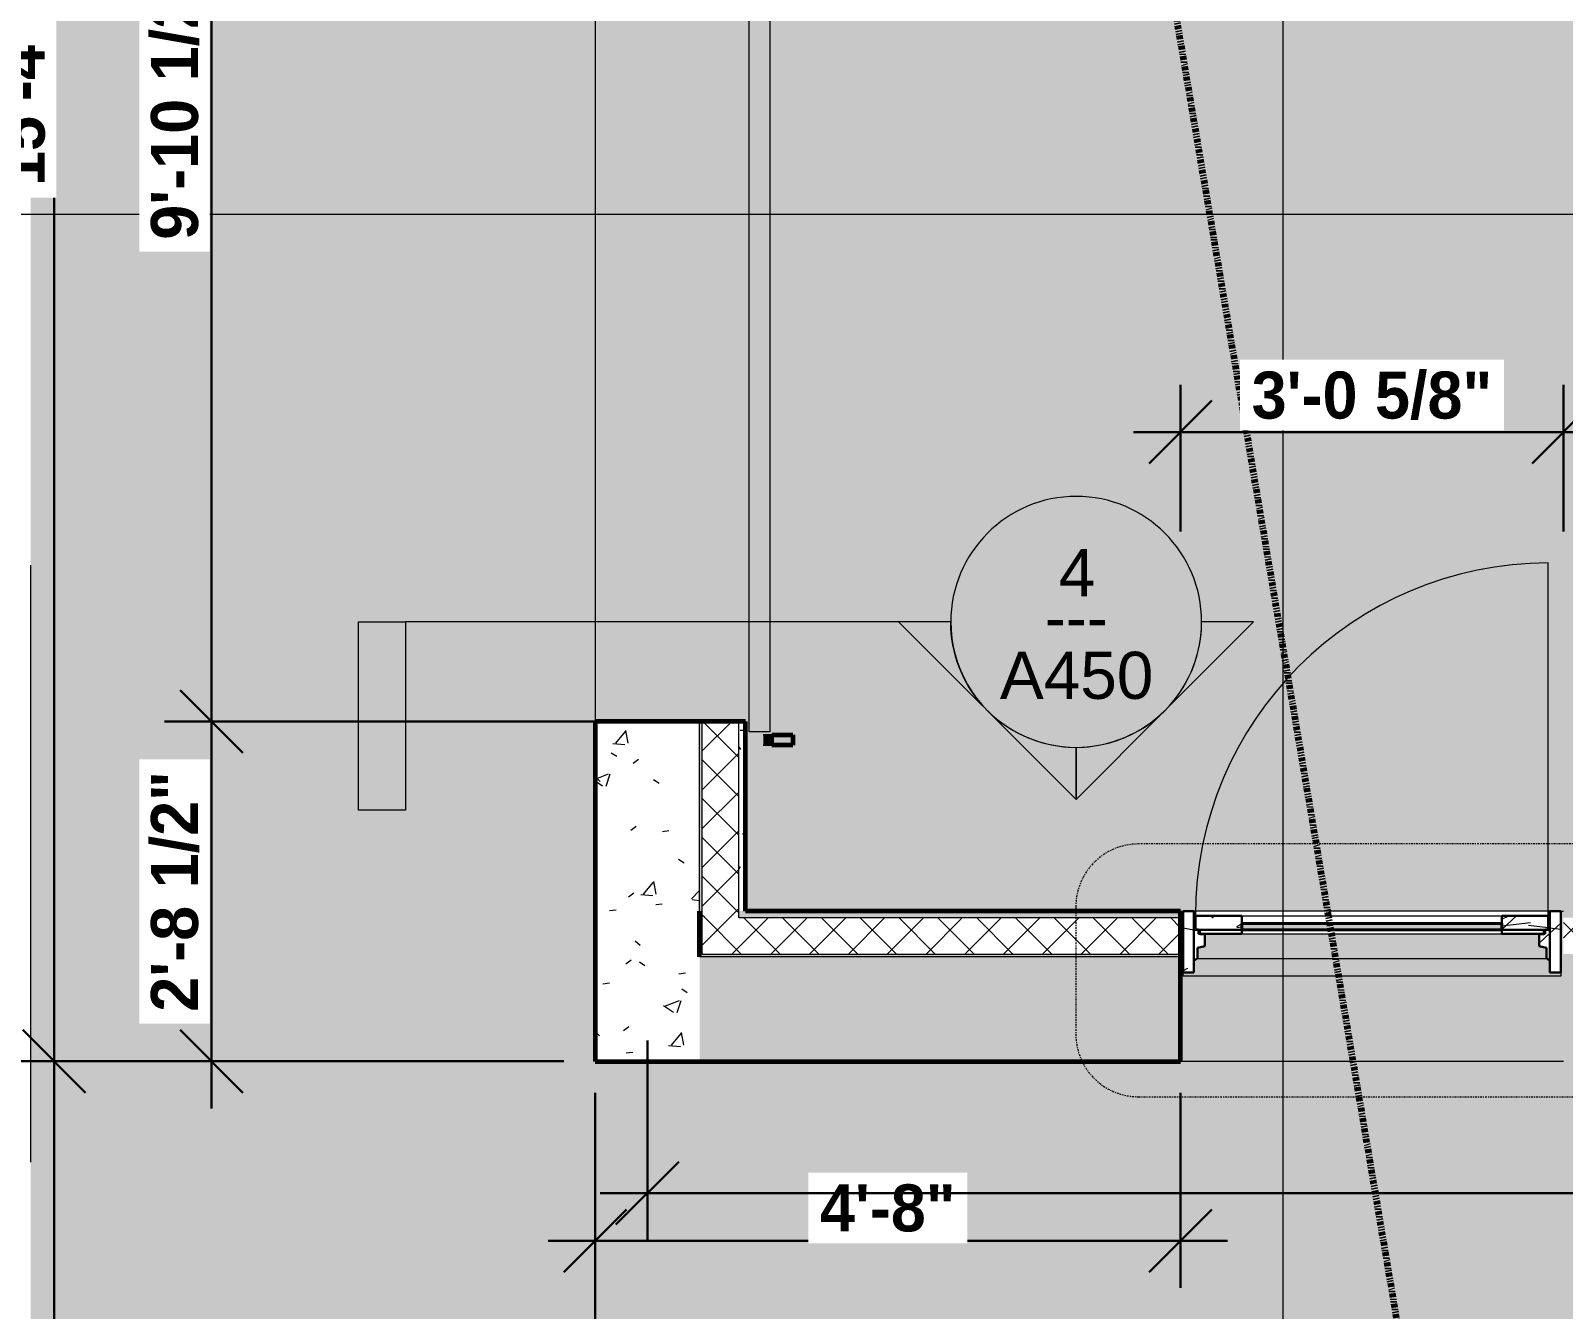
# Model space of a CAD drawing. Header units: inches. Extents: x -3304 to -1671, y 8184 to 9003.
# Drawn here: x -3128.3 to -2981.7, y 8669.1 to 8791.4 of the extents above; entities that cross this region are included whole.
import ezdxf

# ---------------------------------------------------------------- set-up
doc = ezdxf.new("R2010")
doc.units = ezdxf.units.IN
doc.header["$MEASUREMENT"] = 0
doc.linetypes.add('Dash Dot 3_16_', pattern=[0.3125, 0.1875, -0.0625, 0, -0.0625])
doc.linetypes.add('Double Dash 3_8_', pattern=[1, 0.375, -0.125, 0.125, -0.125, 0.125, -0.125])
for name, color, linetype, lineweight in [('A-ANNO-DIMS-1', 211, 'Continuous', 30), ('A-ANNO-SYMB-1', 150, 'Dash Dot 3_16_', 9), ('A-DOOR', 31, 'Continuous', 18), ('A-DOOR-1', 31, 'Continuous', 60), ('A-DOOR-2', 31, 'Continuous', 9), ('A-DOOR-FRAM', 31, 'Continuous', 9), ('A-DOOR-FRAM-1', 31, 'Continuous', 18), ('A-DOOR-FRAM-2', 31, 'Continuous', 30), ('A-DOOR-GLAZ', 31, 'Continuous', 9), ('A-DOOR-GLAZ-1', 31, 'Continuous', 18), ('A-DOOR-GLAZ-2', 31, 'Continuous', 40), ('A-WALL', 113, 'Continuous', 18), ('A-WALL-PATT-1', 111, 'Continuous', 9), ('C-PROP-LINE', 91, 'Double Dash 3_8_', 158), ('G-ANNO-SYMB-1', 111, 'Continuous', 9), ('I-WALL', 2, 'Continuous', 18), ('I-WALL-1', 2, 'Continuous', 60), ('S-FNDN', 32, 'Continuous', 18), ('S-FNDN-1', 32, 'Continuous', 60)]:
    doc.layers.add(name, color=color, linetype=linetype, lineweight=lineweight)
doc.styles.add('Arial_2', font='arial.ttf', dxfattribs={"height": 4.5})
doc.styles.add('Century Gothic_1', font='ufonts.com_century-gothic.ttf', dxfattribs={"height": 4.5})
doc.styles.add('Century Gothic_B', font='GOTHICB.TTF', dxfattribs={"height": 4.5})
doc.dimstyles.new('OD__1_16__Tol__', dxfattribs={"dimscale": 12, "dimtxt": 4.698757, "dimasz": 0.5, "dimexe": 0.375, "dimexo": 0.25, "dimgap": 0.0625, "dimtad": 1, "dimdec": 4, "dimrnd": 0.0625, "dimzin": 3, "dimdsep": 46, "dimlunit": 4, "dimtxsty": 'Century Gothic_B', "dimblk1": 'OBLIQUE', "dimblk2": 'OBLIQUE', "dimsah": 1, "dimcen": 0.09, "dimdle": 0.375, "dimazin": 0, "dimtfac": 1, "dimtdec": 4, "dimtix": 1, "dimtmove": 0, "dimatfit": 3, "dimfxl": 1, "dimtvp": 1, "dimtfill": 1, "dimfrac": 2, "dimtolj": 1, "dimtzin": 0, "dimlwd": 30, "dimlwe": 30, "dimarcsym": 2})
doc.dimstyles.new('OD__1_8__Tol__', dxfattribs={"dimscale": 12, "dimtxt": 4.698757, "dimasz": 0.5, "dimexe": 0.375, "dimexo": 0.25, "dimgap": 0.0625, "dimtad": 1, "dimdec": 3, "dimrnd": 0.125, "dimzin": 3, "dimdsep": 46, "dimlunit": 4, "dimtxsty": 'Century Gothic_B', "dimblk1": 'OBLIQUE', "dimblk2": 'OBLIQUE', "dimsah": 1, "dimcen": 0.09, "dimdle": 0.375, "dimazin": 0, "dimtfac": 1, "dimtdec": 4, "dimtix": 1, "dimtmove": 0, "dimatfit": 3, "dimfxl": 1, "dimtvp": 1, "dimtfill": 1, "dimfrac": 2, "dimtolj": 1, "dimtzin": 0, "dimlwd": 30, "dimlwe": 30, "dimarcsym": 2})
doc.dimstyles.new('OD__1__Tol__', dxfattribs={"dimscale": 12, "dimtxt": 4.698757, "dimasz": 0.5, "dimexe": 0.375, "dimexo": 0.25, "dimgap": 0.0625, "dimtad": 1, "dimdec": 0, "dimzin": 3, "dimdsep": 46, "dimlunit": 4, "dimtxsty": 'Century Gothic_B', "dimblk1": 'OBLIQUE', "dimblk2": 'OBLIQUE', "dimsah": 1, "dimcen": 0.09, "dimdle": 0.375, "dimazin": 0, "dimtfac": 1, "dimtdec": 4, "dimtix": 1, "dimtmove": 0, "dimatfit": 3, "dimfxl": 1, "dimtvp": 1, "dimtfill": 1, "dimfrac": 2, "dimtolj": 1, "dimtzin": 0, "dimlwd": 30, "dimlwe": 30, "dimarcsym": 2})
pattern_1 = [(50, (0, 0), (13.77135, -1.20496), [1.44, -15.84]), (355, (0, 0), (-2.66442, 14.442176), [1.152, -12.672]), (100.451, (1.148, -0.1), (11.107076, 13.237366), [1.224, -13.462]), (46.184, (0, 3.84), (20.491284, -3.17785), [2.16, -23.76]), (96.636, (1.708, 3.575), (17.94587, 18.703152), [1.836, -20.193]), (351.184, (0, 3.84), (17.94541, 18.702614), [1.728, -19.008]), (21, (1.92, 2.88), (11.460518, -7.730365), [1.44, -15.84]), (326, (1.92, 2.88), (4.671352, 13.923149), [1.152, -12.672]), (71.451, (2.875, 2.236), (16.13207, 6.192844), [1.224, -13.462]), (37.5, (0, 0), (0.2331231, 6.3917502), [0.634, -11.885, 0.634, -12.23, -12.72]), (37.5, (0, 0), (0.2331231, 6.3917502), [-25.382, 0.634, -12.086]), (7.5, (0, 0), (5.0507295, 7.573041), [0.634, -6.701, 0.634, -11.597, -4.848]), (7.5, (0, 0), (5.0507295, 7.573041), [-19.565, 0.634, -4.214]), (327.5, (-4.282, 0), (10.2495805, -0.4328898), [0.634, -4.166, 0.634, -14.342, -19.872]), (327.5, (-4.282, 0), (10.2495805, -0.4328898), [-19.776, 0.634, -19.238]), (317.5, (-6.202, 0), (11.19739, 1.922144), [0.634, -5.606, 0.634, -9.312, -14.112]), (317.5, (-6.202, 0), (11.19739, 1.922144), [-16.186, 0.634, -13.478])]
pattern_2 = [(355.236, (3000.024, -8693.739), (-263.9996864, 24.0015455), [2.89, -286.108]), (11.31, (3002.904, -8693.979), (96.0003888, 24.0004135), [3.671, -118.705]), (45, (3006.504, -8693.259), (0, 24.000618), [2.715, -31.226]), (46.848, (3008.424, -8691.339), (335.99803914, 360.00235884), [5.264, -521.098]), (12.995, (3012.024, -8687.499), (-215.99994595, -48.00137907), [3.202, -316.998]), (0, (3015.144, -8686.78), (24, 24), [6, -18]), (350.538, (3021.144, -8686.779), (-120.0002166, 23.999769), [2.92, -143.067]), (354.289, (3000.024, -8687.259), (-215.9997167, 24.00143285), [2.412, -238.785]), (0, (3002.424, -8687.5), (24, 24), [3.6, -20.4]), (28.301, (3006.024, -8687.499), (263.99984077, 144.00081917), [3.544, -350.812]), (52.125, (3009.144, -8685.819), (-96.00034927, -120.0002787), [5.473, -268.169]), (39.289, (3012.504, -8681.499), (144.00032175, 119.99901625), [3.411, -337.693]), (6.34, (3015.144, -8679.339), (192.0000862, 23.9989993), [4.347, -212.983]), (348.111, (3019.464, -8678.859), (-335.99911119, 72.00184444), [4.66, -461.336]), (353.29, (3000.024, -8679.819), (216.00019815, -24.0007422), [4.108, -406.706]), (3.366, (3004.104, -8680.299), (384.00052387, 23.99660297), [4.087, -404.618]), (33.69, (3008.184, -8680.059), (-47.999623, -24.000157), [4.327, -82.207]), (47.49, (3011.784, -8677.659), (239.99843494, 264.00195642), [3.907, -386.785]), (14.931, (3014.424, -8674.779), (264.00077418, 71.99816937), [3.726, -368.854]), (0, (3018.024, -8673.82), (24, 24), [2.88, -21.12]), (347.005, (3020.904, -8673.819), (215.99994595, -48.00137907), [3.202, -316.998]), (0, (3007.464, -8697.82), (24, 24), [0.063, -23.937]), (223.152, (3010.824, -8694.219), (360.00235884, 335.99803914), [5.264, -521.098]), (206.565, (3006.984, -8673.819), (-23.999739, -23.999696), [2.147, -51.519]), (188.13, (3005.064, -8674.779), (-144.0002175, -23.999654), [3.394, -166.312]), (156.801, (3001.704, -8675.259), (-119.9999494, 48.0013685), [1.828, -180.951]), (26.565, (3010.824, -8694.219), (23.999739, 23.999696), [2.683, -50.982]), (6.71, (3013.224, -8693.019), (-216.00019815, -24.0007422), [4.108, -406.706]), (349.875, (3017.304, -8692.539), (407.9992525, -72.00207014), [6.826, -675.804]), (349.695, (3000.024, -8696.379), (144.00047737, -24.00010347), [2.683, -265.645]), (15.524, (3002.664, -8696.859), (-264.00013912, -71.9991673), [4.484, -443.873]), (42.879, (3006.984, -8695.659), (-311.99901138, -288.00035354), [4.585, -453.934]), (34.695, (3010.344, -8692.539), (240.00005855, 167.99921557), [3.795, -375.679]), (9.462, (3013.464, -8690.379), (120.0002166, 23.999769), [4.38, -141.607]), (353.418, (3017.784, -8689.659), (-408.0001485, 48.000423775), [6.281, -621.859]), (351.87, (3000.024, -8690.379), (-144.0002175, 23.999654), [3.394, -166.312]), (11.31, (3003.384, -8690.859), (96.0003888, 24.0004135), [3.671, -118.705]), (42.51, (3006.984, -8690.139), (-264.00195642, -239.99843494), [3.907, -386.785]), (45, (3009.864, -8687.499), (0, 24.000618), [4.412, -29.529]), (17.354, (3012.984, -8684.379), (-311.99997926, -95.99955308), [4.023, -398.29]), (356.634, (3016.824, -8683.179), (-384.00052387, 23.99660297), [4.087, -404.618]), (342.897, (3020.904, -8683.419), (239.99966514, -72.0006297), [3.264, -323.171]), (351.254, (3000.024, -8684.379), (168.00029593, -23.9992418), [3.157, -312.514]), (14.931, (3003.144, -8684.859), (264.00077418, 71.99816937), [3.726, -368.854]), (32.005, (3006.744, -8683.899), (-120.00072155, -71.9993414), [4.528, -221.887]), (49.899, (3010.584, -8681.499), (-264.00026351, -311.99960519), [5.961, -590.186]), (15.945, (3014.424, -8676.939), (-96.0006398, -23.9991118), [3.494, -171.228]), (353.991, (3017.784, -8675.979), (240.0002348, -24.00021811), [4.585, -453.934]), (336.801, (3022.344, -8676.459), (119.9999494, -48.0013685), [1.828, -180.951]), (350.538, (3000.024, -8677.179), (-120.0002166, 23.999769), [2.92, -143.067]), (10.008, (3002.904, -8677.659), (264.00046988, 47.99989194), [4.143, -410.161]), (37.405, (3006.984, -8676.939), (312.00202736, 239.99790406), [5.136, -508.486]), (29.055, (3011.064, -8697.819), (167.99925277, 96.0010158), [2.471, -244.624]), (10.784, (3013.224, -8696.619), (-384.00035572, -71.99766689), [5.131, -507.931]), (352.875, (3018.264, -8695.659), (-168.0004656, 24.0001771), [5.805, -187.689])]
pattern_3 = [(0, (0, 0), (15.36, 3.84), [0.634, -10.886, 0.634, -10.886, -61.44]), (0, (0, 0), (15.36, 3.84), [-23.04, 0.634, -22.406, 0.634, -10.886, -26.88]), (0, (0, 0), (15.36, 3.84), [-57.6, 0.634, -7.046, 0.634, -18.566]), (120, (5.76, 1.92), (-11.0055376, 11.3821502), [0.634, -10.886, 0.634, -10.886, -61.44]), (120, (5.76, 1.92), (-11.0055376, 11.3821502), [-23.04, 0.634, -22.406, 0.634, -10.886, -26.88]), (120, (5.76, 1.92), (-11.0055376, 11.3821502), [-57.6, 0.634, -7.046, 0.634, -18.566]), (240, (7.68, 9.6), (-4.3544624, -15.2221502), [0.634, -10.886, 0.634, -10.886, -61.44]), (240, (7.68, 9.6), (-4.3544624, -15.2221502), [-23.04, 0.634, -22.406, 0.634, -10.886, -26.88]), (240, (7.68, 9.6), (-4.3544624, -15.2221502), [-57.6, 0.634, -7.046, 0.634, -18.566])]
pattern_4 = [(45, (0, 0), (-1.8561553, 1.8561553), []), (135, (0, 0), (-1.8561553, -1.8561553), [])]

# ---------------------------------------------------------------- blocks, each defined once
blk = doc.blocks.new('Door-Sectional_Model3552_Comcl_Amarr - BOAT HOUSE-1877175-FLOOR PLAN - BASEMENT')
at = {"layer": 'A-DOOR'}
for points in [[(5.47, 8.81), (4.47, 8.81), (4.47, 6.81), (5.47, 6.81)], [(127.53, 8.81), (126.53, 8.81), (126.53, 6.81), (127.53, 6.81)], [(5.47, 6.62), (5.47, 6.81), (4.47, 6.81), (4.47, 5.98), (5.47, 5.98)], [(126.25, 6.62), (5.75, 6.62), (5.75, 4.62), (126.25, 4.62)], [(127.53, 6.62), (127.53, 6.81), (126.53, 6.81), (126.53, 5.98), (127.53, 5.98)]]:
    blk.add_hatch(color=256, dxfattribs=at).paths.add_polyline_path(points, flags=0)
for p, q in [((4.47, 6.81), (4.47, 5.97)), ((5.47, 5.97), (5.47, 6.81)), ((5.75, 6.62), (126.25, 6.62)), ((5.75, 6.62), (5.75, 4.62)), ((126.25, 6.62), (126.25, 4.62)), ((126.53, 6.81), (126.53, 5.97)), ((127.53, 5.97), (127.53, 6.81)), ((126.25, 4.62), (5.75, 4.62))]:
    blk.add_line(p, q, dxfattribs=at)
at = {"layer": 'A-DOOR-1'}
for p, q in [((4.47, 8.81), (5.47, 8.81)), ((4.47, 6.81), (4.47, 8.81)), ((5.47, 8.81), (5.47, 6.81)), ((126.53, 8.81), (127.53, 8.81)), ((126.53, 6.81), (126.53, 8.81)), ((127.53, 8.81), (127.53, 6.81)), ((5.47, 6.81), (4.47, 6.81)), ((127.53, 6.81), (126.53, 6.81))]:
    blk.add_line(p, q, dxfattribs=at)
blk = doc.blocks.new('Door-Inswing-Andersen-400_Series-Single - 3_ 0-1_8_ x 6_ 10-3_8_-1874265-FLOOR PLAN - BASEMENT')
at = {"layer": 'A-DOOR-FRAM'}
h = blk.add_hatch(dxfattribs=at)
h.set_pattern_fill('FP_8', color=256, style=0, pattern_type=2)
h.set_pattern_definition(pattern_2)
h.paths.add_polyline_path([(-17.03, 3.5), (-17.03, 9.37), (-18.06, 9.37), (-18.06, 3.5)], flags=0)
h.paths.add_polyline_path([(17.27, 3.5), (18.06, 3.5), (18.06, 9.37), (17.03, 9.37), (17.03, 3.5)], flags=0)
h = blk.add_hatch(dxfattribs=at)
h.set_pattern_fill('FP_8', color=256, style=0, pattern_type=2)
h.set_pattern_definition(pattern_2)
h.paths.add_polyline_path([(-16.44, 7.59), (-12.44, 7.59), (-12.44, 8.91), (-16.88, 8.89), (-16.88, 7.62), (-16.58, 7.62), (-16.58, 7.59), (-16.45, 7.59)], flags=0)
h.paths.add_polyline_path([(12.44, 7.59), (16.58, 7.59), (16.58, 7.62), (16.87, 7.63), (16.87, 8.91), (12.44, 8.91), (12.44, 7.62)], flags=0)
h = blk.add_hatch(dxfattribs=at)
h.set_pattern_fill('FP_8', color=256, style=0, pattern_type=2)
h.set_pattern_definition(pattern_2)
h.paths.add_polyline_path([(-17.03, 4.62), (-16.69, 4.86), (-16.69, 5.86), (-16, 6.02), (-16, 7.16), (-16.45, 7.16), (-16.45, 7.19), (-16.58, 7.19), (-16.58, 7.59), (-17.03, 7.59), (-17.03, 4.81)], flags=0)
h.paths.add_polyline_path([(17.03, 4.62), (17.03, 7.59), (16.58, 7.59), (16.58, 7.19), (16.45, 7.19), (16.45, 7.16), (16, 7.16), (16, 6.02), (16.69, 5.86), (16.69, 4.86), (16.76, 4.81)], flags=0)
at = {"layer": 'A-DOOR-FRAM-1'}
for points in [[(-16.76, 4.81), (16.76, 4.81), (16.69, 4.86), (16.69, 5.86), (16, 6.02), (16, 7.16), (16.45, 7.16), (16.45, 7.19), (-16.45, 7.19), (-16.45, 7.16), (-16, 7.16), (-16, 6.02), (-16.69, 5.86), (-16.69, 4.86)], [(18.06, 3.16), (18.06, 3.5), (17.03, 3.5), (17.03, 4.62), (16.76, 4.81), (-16.76, 4.81), (-17.03, 4.62), (-17.03, 3.5), (-18.06, 3.5), (-18.06, 3.16), (17.27, 3.16)]]:
    blk.add_hatch(color=256, dxfattribs=at).paths.add_polyline_path(points, flags=0)
at = {"layer": 'A-DOOR-GLAZ'}
h = blk.add_hatch(dxfattribs=at)
h.set_pattern_fill('FP_8', color=256, style=0, pattern_type=2)
h.set_pattern_definition(pattern_2)
h.paths.add_polyline_path([(-16.58, 7.19), (-12.44, 7.19), (-12.44, 7.59), (-16.58, 7.59)], flags=0)
h.paths.add_polyline_path([(16.58, 7.19), (16.58, 7.59), (12.44, 7.59), (12.44, 7.19), (16.45, 7.19)], flags=0)
at = {"layer": 'A-DOOR-GLAZ-1'}
blk.add_hatch(color=256, dxfattribs=at).paths.add_polyline_path([(12.44, 7.59), (12.44, 8.19), (-12.44, 8.19), (-12.44, 7.59), (-0.89, 7.59)], flags=0)
at = {"layer": 'A-DOOR-2'}
blk.add_line((16.87, 8.91), (16.87, 42.66), dxfattribs=at)
blk.add_arc((16.87, 8.91), 33.75, 90, 180, dxfattribs=at)
at = {"layer": 'A-DOOR-FRAM'}
for p, q in [((17.03, 9.37), (-17.03, 9.37)), ((-12.44, 8.91), (12.44, 8.91)), ((-12.44, 7.19), (12.44, 7.19)), ((16.76, 4.81), (-16.76, 4.81)), ((-18.06, 3.16), (-18.06, 3.5)), ((18.06, 3.16), (-18.06, 3.16)), ((18.06, 3.5), (18.06, 3.16))]:
    blk.add_line(p, q, dxfattribs=at)
at = {"layer": 'A-DOOR-FRAM-2'}
for p, q in [((-18.06, 9.37), (-17.03, 9.37)), ((-18.06, 3.5), (-18.06, 9.37)), ((-18.06, 9.37), (-17.03, 9.37)), ((-18.06, 3.5), (-18.06, 9.37)), ((-17.03, 9.37), (-17.03, 3.5)), ((-17.03, 9.37), (-17.03, 7.59)), ((-16.88, 8.91), (-12.44, 8.91)), ((-16.88, 7.62), (-16.88, 8.91)), ((-12.44, 8.91), (-12.44, 7.59)), ((12.44, 8.91), (16.87, 8.91)), ((12.44, 7.59), (12.44, 8.91)), ((16.87, 8.91), (16.87, 7.62)), ((17.03, 9.37), (18.06, 9.37)), ((17.03, 3.5), (17.03, 9.37)), ((17.03, 9.37), (18.06, 9.37)), ((17.03, 7.59), (17.03, 9.37)), ((18.06, 9.37), (18.06, 3.5)), ((18.06, 9.37), (18.06, 3.5)), ((-17.03, 7.59), (-16.45, 7.59)), ((-16.58, 7.62), (-16.88, 7.62)), ((-16.58, 7.59), (-16.58, 7.62)), ((-16.58, 7.59), (-12.44, 7.59)), ((-16.58, 7.19), (-16.58, 7.59)), ((-12.44, 7.59), (-16.58, 7.59)), ((-16.45, 7.59), (-16.45, 7.16)), ((-12.44, 7.59), (-12.44, 7.19)), ((12.44, 7.59), (16.58, 7.59)), ((12.44, 7.19), (12.44, 7.59)), ((16.58, 7.59), (12.44, 7.59)), ((16.45, 7.59), (17.03, 7.59)), ((16.45, 7.16), (16.45, 7.59)), ((16.58, 7.62), (16.58, 7.59)), ((16.87, 7.62), (16.58, 7.62)), ((16.58, 7.59), (16.58, 7.19)), ((-16, 6.02), (-16.69, 5.86)), ((-12.44, 7.19), (-16.58, 7.19)), ((-16.45, 7.16), (-16, 7.16)), ((-16, 7.16), (-16, 6.02)), ((16.58, 7.19), (12.44, 7.19)), ((16, 7.16), (16.45, 7.16)), ((16, 6.02), (16, 7.16)), ((16.69, 5.86), (16, 6.02)), ((-16.69, 4.86), (-17.03, 4.62)), ((-17.03, 4.62), (-17.03, 3.5)), ((-16.69, 5.86), (-16.69, 4.86)), ((16.69, 4.86), (16.69, 5.86)), ((17.03, 4.62), (16.69, 4.86)), ((17.03, 3.5), (17.03, 4.62)), ((-17.03, 3.5), (-18.06, 3.5)), ((-17.03, 3.5), (-18.06, 3.5)), ((18.06, 3.5), (17.03, 3.5)), ((18.06, 3.5), (17.03, 3.5))]:
    blk.add_line(p, q, dxfattribs=at)
at = {"layer": 'A-DOOR-GLAZ-2'}
for p, q in [((-12.44, 8.19), (12.44, 8.19)), ((-12.44, 7.59), (-12.44, 8.19)), ((12.44, 7.59), (-12.44, 7.59)), ((12.44, 8.19), (12.44, 7.59))]:
    blk.add_line(p, q, dxfattribs=at)
blk = doc.blocks.new('Family - ___-1426622-FLOOR PLAN - BASEMENT')
at = {"layer": 'C-PROP-LINE'}
blk.add_line((8337.97, 2941.76), (8930.36, 3042.02), dxfattribs=at)
blk = doc.blocks.new('_Oblique')
at = {"color": 0, "linetype": 'ByBlock', "lineweight": -2}
blk.add_line((-0.5, -0.5), (0.5, 0.5), dxfattribs=at)
blk = doc.blocks.new('DIMBLOCK6-FLOOR PLAN - BASEMENT')
at = {"layer": 'A-ANNO-DIMS-1', "color": 0, "lineweight": 30, "transparency": 16777216}
for p, q in [((-3126.1, 8881.07), (-3126.1, 8688.32)), ((-3077.34, 8876.57), (-3130.6, 8876.57)), ((-3077.34, 8692.82), (-3130.6, 8692.82))]:
    blk.add_line(p, q, dxfattribs=at)
at = {"layer": 'Defpoints', "color": 0, "transparency": 16777216}
for p in [(-3074.34, 8876.57), (-3126.1, 8692.82), (-3074.34, 8692.82)]:
    blk.add_point(p, dxfattribs=at)
at = {"layer": 'A-ANNO-DIMS-1', "color": 0, "lineweight": 30, "transparency": 16777216, "xscale": 5.999999999999999, "yscale": 5.999999999999999, "zscale": 5.999999999999999}
for p, rotation in [((-3126.1, 8876.57), 90), ((-3126.1, 8692.82), 270)]:
    blk.add_blockref('_Oblique', p, dxfattribs=dict(at, rotation=rotation))
at = {"layer": 'A-ANNO-DIMS-1', "color": 0, "transparency": 16777216, "insert": (-3129.21, 8784.69), "char_height": 4.5, "attachment_point": 5, "rotation": 90, "style": 'Century Gothic_B', "bg_fill": 3, "box_fill_scale": 1.25, "bg_fill_color": 256, "bg_fill_true_color": 13158600, "bg_fill_transparency": 0}
blk.add_mtext('\\A1;15\'-4"', dxfattribs=at)
blk = doc.blocks.new('DIMBLOCK7-FLOOR PLAN - BASEMENT')
at = {"layer": 'A-ANNO-DIMS-1', "color": 0, "lineweight": 30, "transparency": 16777216}
for p, q in [((-3126.1, 8697.32), (-3126.1, 8394.07)), ((-3077.34, 8692.82), (-3130.6, 8692.82)), ((-2633.34, 8398.57), (-3130.6, 8398.57))]:
    blk.add_line(p, q, dxfattribs=at)
at = {"layer": 'Defpoints', "color": 0, "transparency": 16777216}
for p in [(-3074.34, 8692.82), (-3126.1, 8398.57), (-2630.34, 8398.57)]:
    blk.add_point(p, dxfattribs=at)
at = {"layer": 'A-ANNO-DIMS-1', "color": 0, "lineweight": 30, "transparency": 16777216, "xscale": 5.999999999999999, "yscale": 5.999999999999999, "zscale": 5.999999999999999}
for p, rotation in [((-3126.1, 8692.82), 90), ((-3126.1, 8398.57), 270)]:
    blk.add_blockref('_Oblique', p, dxfattribs=dict(at, rotation=rotation))
at = {"layer": 'A-ANNO-DIMS-1', "color": 0, "transparency": 16777216, "insert": (-3129.21, 8545.69), "char_height": 4.5, "attachment_point": 5, "rotation": 90, "style": 'Century Gothic_B', "bg_fill": 3, "box_fill_scale": 1.25, "bg_fill_color": 256, "bg_fill_true_color": 13158600, "bg_fill_transparency": 0}
blk.add_mtext('\\A1;24\'-6"', dxfattribs=at)
blk = doc.blocks.new('DIMBLOCK9-FLOOR PLAN - BASEMENT')
at = {"layer": 'A-ANNO-DIMS-1', "color": 0, "lineweight": 30, "transparency": 16777216}
for p, q in [((-3074.34, 8689.82), (-3074.34, 8671.16)), ((-3018.34, 8689.82), (-3018.34, 8671.16)), ((-3013.84, 8675.66), (-3078.84, 8675.66))]:
    blk.add_line(p, q, dxfattribs=at)
at = {"layer": 'Defpoints', "color": 0, "transparency": 16777216}
for p in [(-3074.34, 8692.82), (-3018.34, 8692.82), (-3074.34, 8675.66)]:
    blk.add_point(p, dxfattribs=at)
at = {"layer": 'A-ANNO-DIMS-1', "color": 0, "lineweight": 30, "transparency": 16777216, "xscale": 5.999999999999999, "yscale": 5.999999999999999, "zscale": 5.999999999999999, "rotation": 180}
blk.add_blockref('_Oblique', (-3074.34, 8675.66), dxfattribs=at)
at = {"layer": 'A-ANNO-DIMS-1', "color": 0, "lineweight": 30, "transparency": 16777216, "xscale": 5.999999999999999, "yscale": 5.999999999999999, "zscale": 5.999999999999999}
blk.add_blockref('_Oblique', (-3018.34, 8675.66), dxfattribs=at)
at = {"layer": 'A-ANNO-DIMS-1', "color": 0, "transparency": 16777216, "insert": (-3046.34, 8678.77), "char_height": 4.5, "attachment_point": 5, "style": 'Century Gothic_B', "bg_fill": 3, "box_fill_scale": 1.25, "bg_fill_color": 256, "bg_fill_true_color": 13158600, "bg_fill_transparency": 0}
blk.add_mtext('\\A1;4\'-8"', dxfattribs=at)
blk = doc.blocks.new('DIMBLOCK10-FLOOR PLAN - BASEMENT')
at = {"layer": 'A-ANNO-DIMS-1', "color": 0, "lineweight": 30, "transparency": 16777216}
for p, q in [((-3074.34, 8689.82), (-3074.34, 8376.04)), ((-2630.34, 8405.57), (-2630.34, 8376.04)), ((-3078.84, 8380.54), (-2625.84, 8380.54))]:
    blk.add_line(p, q, dxfattribs=at)
at = {"layer": 'Defpoints', "color": 0, "transparency": 16777216}
for p in [(-3074.34, 8692.82), (-2630.34, 8408.57), (-2630.34, 8380.54)]:
    blk.add_point(p, dxfattribs=at)
at = {"layer": 'A-ANNO-DIMS-1', "color": 0, "lineweight": 30, "transparency": 16777216, "xscale": 5.999999999999999, "yscale": 5.999999999999999, "zscale": 5.999999999999999, "rotation": 180}
blk.add_blockref('_Oblique', (-3074.34, 8380.54), dxfattribs=at)
at = {"layer": 'A-ANNO-DIMS-1', "color": 0, "lineweight": 30, "transparency": 16777216, "xscale": 5.999999999999999, "yscale": 5.999999999999999, "zscale": 5.999999999999999}
blk.add_blockref('_Oblique', (-2630.34, 8380.54), dxfattribs=at)
at = {"layer": 'A-ANNO-DIMS-1', "color": 0, "transparency": 16777216, "insert": (-2852.34, 8383.65), "char_height": 4.5, "attachment_point": 5, "style": 'Century Gothic_B', "bg_fill": 3, "box_fill_scale": 1.25, "bg_fill_color": 256, "bg_fill_true_color": 13158600, "bg_fill_transparency": 0}
blk.add_mtext('\\A1;37\'-0"', dxfattribs=at)
blk = doc.blocks.new('DIMBLOCK14-FLOOR PLAN - BASEMENT')
at = {"layer": 'A-ANNO-DIMS-1', "color": 0, "lineweight": 30, "transparency": 16777216}
for p, q in [((-3111.04, 8688.32), (-3111.04, 8729.82)), ((-3067.34, 8725.32), (-3115.54, 8725.32)), ((-3077.34, 8692.82), (-3115.54, 8692.82))]:
    blk.add_line(p, q, dxfattribs=at)
at = {"layer": 'Defpoints', "color": 0, "transparency": 16777216}
for p in [(-3111.04, 8725.32), (-3064.34, 8725.32), (-3074.34, 8692.82)]:
    blk.add_point(p, dxfattribs=at)
at = {"layer": 'A-ANNO-DIMS-1', "color": 0, "lineweight": 30, "transparency": 16777216, "xscale": 5.999999999999999, "yscale": 5.999999999999999, "zscale": 5.999999999999999}
for p, rotation in [((-3111.04, 8725.32), 90), ((-3111.04, 8692.82), 270)]:
    blk.add_blockref('_Oblique', p, dxfattribs=dict(at, rotation=rotation))
at = {"layer": 'A-ANNO-DIMS-1', "color": 0, "transparency": 16777216, "insert": (-3114.51, 8709.07), "char_height": 4.5, "attachment_point": 5, "rotation": 90, "style": 'Century Gothic_B', "bg_fill": 3, "box_fill_scale": 1.25, "bg_fill_color": 256, "bg_fill_true_color": 13158600, "bg_fill_transparency": 0}
blk.add_mtext('\\A1;2\'-8 1/2"', dxfattribs=at)
blk = doc.blocks.new('DIMBLOCK15-FLOOR PLAN - BASEMENT')
at = {"layer": 'A-ANNO-DIMS-1', "color": 0, "lineweight": 30, "transparency": 16777216}
for p, q in [((-3111.04, 8720.82), (-3111.04, 8848.32)), ((-3067.34, 8843.82), (-3115.54, 8843.82)), ((-3067.34, 8725.32), (-3115.54, 8725.32))]:
    blk.add_line(p, q, dxfattribs=at)
at = {"layer": 'Defpoints', "color": 0, "transparency": 16777216}
for p in [(-3111.04, 8843.82), (-3064.34, 8843.82), (-3064.34, 8725.32)]:
    blk.add_point(p, dxfattribs=at)
at = {"layer": 'A-ANNO-DIMS-1', "color": 0, "lineweight": 30, "transparency": 16777216, "xscale": 5.999999999999999, "yscale": 5.999999999999999, "zscale": 5.999999999999999}
for p, rotation in [((-3111.04, 8843.82), 90), ((-3111.04, 8725.32), 270)]:
    blk.add_blockref('_Oblique', p, dxfattribs=dict(at, rotation=rotation))
at = {"layer": 'A-ANNO-DIMS-1', "color": 0, "transparency": 16777216, "insert": (-3114.51, 8784.57), "char_height": 4.5, "attachment_point": 5, "rotation": 90, "style": 'Century Gothic_B', "bg_fill": 3, "box_fill_scale": 1.25, "bg_fill_color": 256, "bg_fill_true_color": 13158600, "bg_fill_transparency": 0}
blk.add_mtext('\\A1;9\'-10 1/2"', dxfattribs=at)
blk = doc.blocks.new('Section - 3_32_ x 3_8_-54337-FLOOR PLAN - BASEMENT')
at = {"layer": 'G-ANNO-SYMB-1'}
blk.add_hatch(color=256, dxfattribs=at).paths.add_polyline_path([(0, 0.375), (0, 0), (-0.09375, 0), (-0.09375, 0.375)], flags=0)
for p, q in [((0, 0.375), (-0.09375, 0.375)), ((-0.09375, 0.375), (-0.09375, 0)), ((0, 0), (0, 0.375)), ((-0.09375, 0), (0, 0))]:
    blk.add_line(p, q, dxfattribs=at)
blk = doc.blocks.new('Section - Section Head - Filled-22785-FLOOR PLAN - BASEMENT')
at = {"layer": 'G-ANNO-SYMB-1'}
h = blk.add_hatch(color=256, dxfattribs=at)
edge = h.paths.add_edge_path(flags=0)
edge.add_line((-0.4268, 0.1768), (-0.25, 0.3536))
edge.add_line((-0.25, 0.3536), (-0.25, 0.25))
edge.add_arc((-0.25, 0), 0.25, 90, 135)
h = blk.add_hatch(color=256, dxfattribs=at)
edge = h.paths.add_edge_path(flags=0)
edge.add_arc((-0.25, 0), 0.25, 45, 90)
edge.add_line((-0.25, 0.25), (-0.25, 0.3536))
edge.add_line((-0.25, 0.3536), (-0.0732, 0.1768))
h = blk.add_hatch(color=256, dxfattribs=at)
edge = h.paths.add_edge_path(flags=0)
edge.add_arc((-0.25, 0), 0.2503, 137.9216, 180)
edge.add_line((-0.5003, 0), (-0.6036, 0))
edge.add_line((-0.6036, 0), (-0.4358, 0.1678))
h = blk.add_hatch(color=256, dxfattribs=at)
edge = h.paths.add_edge_path(flags=0)
edge.add_line((-0.0642, 0.1678), (0.1036, 0))
edge.add_line((0.1036, 0), (0.0003, 0))
edge.add_arc((-0.25, 0), 0.2503, 0, 42.0784)
for p, q in [((-0.25, 0.3536), (-0.4268, 0.1768)), ((-0.25, 0.25), (-0.25, 0.3536)), ((-0.0732, 0.1768), (-0.25, 0.3536)), ((-0.25, 0.3536), (-0.25, 0.25)), ((-0.4358, 0.1678), (-0.6036, 0)), ((0.1036, 0), (-0.0642, 0.1678)), ((-0.6036, 0), (-0.5003, 0)), ((0.0003, 0), (0.1036, 0))]:
    blk.add_line(p, q, dxfattribs=at)
for centre, radius, start, end in [((-0.2503, 0), 0.25, 360, 180), ((-0.25, 0), 0.25, 90, 135), ((-0.25, 0), 0.25, 45, 90), ((-0.25, 0), 0.2503, 137.9216, 180), ((-0.25, 0), 0.2503, 0, 42.0784), ((-0.2503, 0), 0.25, 180, 360)]:
    blk.add_arc(centre, radius, start, end, dxfattribs=at)
blk = doc.blocks.new('DIMBLOCK22-FLOOR PLAN - BASEMENT')
at = {"layer": 'A-ANNO-DIMS-1', "color": 0, "lineweight": 30, "transparency": 16777216}
for p, q in [((-2712.59, 8702.01), (-2712.59, 8675.7)), ((-3069.34, 8694.82), (-3069.34, 8675.7)), ((-2708.09, 8680.2), (-3073.84, 8680.2))]:
    blk.add_line(p, q, dxfattribs=at)
at = {"layer": 'Defpoints', "color": 0, "transparency": 16777216}
for p in [(-2712.59, 8705.01), (-3069.34, 8697.82), (-3069.34, 8680.2)]:
    blk.add_point(p, dxfattribs=at)
at = {"layer": 'A-ANNO-DIMS-1', "color": 0, "lineweight": 30, "transparency": 16777216, "xscale": 5.999999999999999, "yscale": 5.999999999999999, "zscale": 5.999999999999999, "rotation": 180}
blk.add_blockref('_Oblique', (-3069.34, 8680.2), dxfattribs=at)
at = {"layer": 'A-ANNO-DIMS-1', "color": 0, "lineweight": 30, "transparency": 16777216, "xscale": 5.999999999999999, "yscale": 5.999999999999999, "zscale": 5.999999999999999}
blk.add_blockref('_Oblique', (-2712.59, 8680.2), dxfattribs=at)
at = {"layer": 'A-ANNO-DIMS-1', "color": 0, "transparency": 16777216, "insert": (-2890.96, 8683.67), "char_height": 4.5, "attachment_point": 5, "style": 'Century Gothic_B', "bg_fill": 3, "box_fill_scale": 1.25, "bg_fill_color": 256, "bg_fill_true_color": 13158600, "bg_fill_transparency": 0}
blk.add_mtext('\\A1;29\'-8 3/4"', dxfattribs=at)
blk = doc.blocks.new('DIMBLOCK27-FLOOR PLAN - BASEMENT')
at = {"layer": 'A-ANNO-DIMS-1', "color": 0, "lineweight": 30, "transparency": 16777216}
for p, q in [((-3018.34, 8743.48), (-3018.34, 8757.5)), ((-2981.71, 8743.48), (-2981.71, 8757.5)), ((-2977.21, 8753), (-3022.84, 8753))]:
    blk.add_line(p, q, dxfattribs=at)
at = {"layer": 'Defpoints', "color": 0, "transparency": 16777216}
for p in [(-3018.34, 8753), (-3018.34, 8740.48), (-2981.71, 8740.48)]:
    blk.add_point(p, dxfattribs=at)
at = {"layer": 'A-ANNO-DIMS-1', "color": 0, "lineweight": 30, "transparency": 16777216, "xscale": 5.999999999999999, "yscale": 5.999999999999999, "zscale": 5.999999999999999, "rotation": 180}
blk.add_blockref('_Oblique', (-3018.34, 8753), dxfattribs=at)
at = {"layer": 'A-ANNO-DIMS-1', "color": 0, "lineweight": 30, "transparency": 16777216, "xscale": 5.999999999999999, "yscale": 5.999999999999999, "zscale": 5.999999999999999}
blk.add_blockref('_Oblique', (-2981.71, 8753), dxfattribs=at)
at = {"layer": 'A-ANNO-DIMS-1', "color": 0, "transparency": 16777216, "insert": (-3000.02, 8756.47), "char_height": 4.5, "attachment_point": 5, "style": 'Century Gothic_B', "bg_fill": 3, "box_fill_scale": 1.25, "bg_fill_color": 256, "bg_fill_true_color": 13158600, "bg_fill_transparency": 0}
blk.add_mtext('\\A1;3\'-0 5/8"', dxfattribs=at)

msp = doc.modelspace()

# ---------------------------------------------------------------- hatches: boundary and pattern name
at = {"layer": 'A-WALL-PATT-1'}
h = msp.add_hatch(dxfattribs=at)
h.set_pattern_fill('FP_1', color=256, style=0, pattern_type=2)
h.set_pattern_definition(pattern_1)
h.paths.add_polyline_path([(-3073.56098, 8692.81938), (-3064.33668, 8692.81938), (-3064.33668, 8725.31938), (-3074.33668, 8725.31938), (-3074.33668, 8692.81938)], flags=0)
h.paths.add_polyline_path([(-3074.33668, 8843.81938), (-3064.33668, 8843.81938), (-3064.33668, 8876.56938), (-3074.33668, 8876.56934), (-3074.33668, 8856.31066)], flags=0)
h = msp.add_hatch(dxfattribs=at)
h.set_pattern_fill('FP_10', color=256, style=0, pattern_type=2)
h.set_pattern_definition(pattern_4)
h.paths.add_polyline_path([(-3064.08668, 8706.56938), (-3060.58668, 8706.56938), (-3060.58668, 8725.31938), (-3064.08668, 8725.30326), (-3064.08668, 8706.74126)], flags=0)
h.paths.add_polyline_path([(-3060.58668, 8843.81938), (-3060.58668, 8866.31938), (-3064.08668, 8866.31938), (-3064.08668, 8843.81938)], flags=0)
h = msp.add_hatch(dxfattribs=at)
h.set_pattern_fill('FP_2', color=256, style=0, pattern_type=2)
h.set_pattern_definition(pattern_3)
h.paths.add_polyline_path([(-3059.96168, 8707.19438), (-3059.96168, 8725.31938), (-3060.58668, 8725.31938), (-3060.58668, 8707.19438)], flags=0)
h.paths.add_polyline_path([(-3059.96168, 8843.81938), (-3059.96168, 8862.81938), (-3060.58668, 8862.81938), (-3060.58668, 8843.81938)], flags=0)
h = msp.add_hatch(dxfattribs=at)
h.set_pattern_fill('FP_2', color=256, style=0, pattern_type=2)
h.set_pattern_definition(pattern_3)
h.paths.add_polyline_path([(-2693.71168, 8706.56938), (-2693.71168, 8707.19438), (-2709.83668, 8707.19438), (-2709.83668, 8706.56938), (-2709.21168, 8706.56938)], flags=0)
h.paths.add_polyline_path([(-2616.99317, 8706.56938), (-2615.96168, 8706.56938), (-2615.96168, 8707.19438), (-2657.08668, 8707.19438), (-2657.08668, 8706.56938), (-2619.50727, 8706.56938)], flags=0)
h.paths.add_polyline_path([(-3060.58668, 8706.56938), (-3018.33668, 8706.56938), (-3018.33668, 8707.19438), (-3060.58668, 8707.19438)], flags=0)
h.paths.add_polyline_path([(-2981.71168, 8706.56938), (-2715.33668, 8706.56938), (-2715.33668, 8707.19438), (-2981.71168, 8707.19438)], flags=0)
h = msp.add_hatch(dxfattribs=at)
h.set_pattern_fill('FP_10', color=256, style=0, pattern_type=2)
h.set_pattern_definition(pattern_4)
h.paths.add_polyline_path([(-3062.06082, 8703.06938), (-3018.33668, 8703.06938), (-3018.33668, 8706.56938), (-3064.08668, 8706.56938), (-3064.08668, 8703.06938)], flags=0)
h.paths.add_polyline_path([(-2619.50727, 8703.06938), (-2616.58668, 8703.06938), (-2616.58668, 8706.56938), (-2657.08668, 8706.56938), (-2657.08668, 8703.06938), (-2619.7437, 8703.06938)], flags=0)
h.paths.add_polyline_path([(-2710.31801, 8703.06938), (-2693.71168, 8703.06938), (-2693.71168, 8706.56938), (-2981.71168, 8706.56938), (-2981.71168, 8703.06938), (-2715.33668, 8703.06938)], flags=0)
h = msp.add_hatch(dxfattribs=at)
h.set_pattern_fill('FP_1', color=256, style=0, pattern_type=2)
h.set_pattern_definition(pattern_1)
h.paths.add_polyline_path([(-2624.33668, 8692.81938), (-2620.33668, 8692.81938), (-2620.33668, 8702.81938), (-2657.08668, 8702.81938), (-2657.08668, 8692.81938), (-2629.25271, 8692.81938)], flags=0)
h.paths.add_polyline_path([(-2981.71168, 8692.81938), (-2693.71168, 8692.81938), (-2693.71168, 8702.81938), (-2981.71168, 8702.81938)], flags=0)
h.paths.add_polyline_path([(-3019.07454, 8692.81938), (-3018.33668, 8692.81938), (-3018.33668, 8702.81938), (-3064.33668, 8702.81938), (-3064.33668, 8692.81938), (-3037.23668, 8692.81938)], flags=0)
at = {"layer": 'I-WALL'}
h = msp.add_hatch(color=256, dxfattribs=at)
h.paths.add_polyline_path([(-3064.08668, 8703.06938), (-3064.08668, 8725.31938), (-3064.33668, 8725.31938), (-3064.33668, 8703.06938)], flags=0)
h.paths.add_polyline_path([(-3064.33668, 8843.81938), (-3064.08668, 8843.83568), (-3064.08668, 8866.56938), (-3064.33668, 8866.56938), (-3064.33668, 8844.81938)], flags=0)
h = msp.add_hatch(color=256, dxfattribs=at)
h.paths.add_polyline_path([(-3018.33668, 8702.81938), (-3018.08668, 8702.81938), (-3018.08668, 8707.19438), (-3018.33668, 8707.19438), (-3018.33668, 8703.06938)], flags=0)
h.paths.add_polyline_path([(-2981.71168, 8702.81938), (-2981.71168, 8707.19438), (-2981.96168, 8707.19438), (-2981.96168, 8702.81938)], flags=0)
h = msp.add_hatch(color=256, dxfattribs=at)
h.paths.add_polyline_path([(-3060.58668, 8702.81938), (-3018.33668, 8702.81938), (-3018.33668, 8703.06938), (-3064.33668, 8703.06938), (-3064.33668, 8702.81938), (-3061.92289, 8702.81938)], flags=0)
h.paths.add_polyline_path([(-2855.6152, 8702.81938), (-2693.71168, 8702.81938), (-2693.71168, 8703.06938), (-2981.71168, 8703.06938), (-2981.71168, 8702.81938), (-2928.26379, 8702.81938)], flags=0)
h.paths.add_polyline_path([(-2620.33668, 8702.81938), (-2620.08668, 8702.81938), (-2620.09918, 8703.06938), (-2657.08668, 8703.06938), (-2657.08668, 8702.81938), (-2623.58668, 8702.81938)], flags=0)
at = {"layer": 'S-FNDN'}
for points in [[(-3000.91239, 8644.56958), (-2962.33668, 8644.56958), (-2962.33668, 8645.06938), (-2962.83668, 8645.06938), (-2962.83668, 8650.06938), (-2962.33668, 8650.06938), (-2962.33668, 8692.56938), (-2942.33668, 8692.56938), (-2942.33668, 8692.81938), (-3074.33668, 8692.81938), (-3074.33668, 8876.56934), (-3128.33667, 8876.56934), (-3128.33668, 8683.17455), (-3128.33646, 8644.56958), (-3002.40747, 8644.56958)], [(-2981.96168, 8692.81938), (-2981.71168, 8692.81938), (-2981.71168, 8702.81938), (-2981.96168, 8702.81938), (-2981.96168, 8700.97563), (-3018.08668, 8700.97563), (-3018.08668, 8702.81938), (-3018.33668, 8702.81938), (-3018.33668, 8692.81938), (-2982.75024, 8692.81938)]]:
    msp.add_hatch(color=256, dxfattribs=at).paths.add_polyline_path(points, flags=0)
h = msp.add_hatch(color=256, dxfattribs=at)
h.paths.add_polyline_path([(-3059.96168, 8707.19438), (-2715.96168, 8707.19438), (-2715.96168, 8782.75688), (-2715.33668, 8782.75688), (-2715.33668, 8818.75688), (-2715.96168, 8818.75688), (-2715.96168, 8862.19438), (-3059.96168, 8862.19438), (-3059.96168, 8843.81938), (-3074.33668, 8843.81938), (-3074.33668, 8725.31938), (-3059.96168, 8725.31938), (-3059.96168, 8708.21369)], flags=0)
h.paths.add_polyline_path([(-3057.42618, 8723.03813), (-3058.25447, 8723.03813), (-3058.25447, 8724.03813), (-3055.42588, 8724.03813), (-3055.42588, 8723.03813)], flags=0)
h.paths.add_polyline_path([(-3057.61012, 8724.31938), (-3059.61012, 8724.31938), (-3059.61012, 8844.81938), (-3057.61012, 8844.81938), (-3057.61012, 8724.88572)], flags=0)
h.paths.add_polyline_path([(-3057.42618, 8845.10063), (-3058.25447, 8845.10063), (-3058.25447, 8846.10063), (-3055.42588, 8846.10063), (-3055.42588, 8845.10063)], flags=0)

# ---------------------------------------------------------------- linework, layer by layer
at = {"layer": 'A-ANNO-SYMB-1'}
msp.add_line((-2978.08304, 8713.60891), (-3022.35463, 8713.60891), dxfattribs=at)
msp.add_arc((-3022.35463, 8707.60891), 6, 90, 180, dxfattribs=at)
at = {"layer": 'A-WALL'}
for p, q in [((-3064.33668, 8707.19438), (-3064.33668, 8725.31938)), ((-3064.08668, 8703.06938), (-3064.08668, 8725.31938)), ((-3060.58668, 8706.56938), (-3060.58668, 8725.31938)), ((-3060.58668, 8706.56938), (-3018.33668, 8706.56938)), ((-3018.33668, 8702.81938), (-3064.33668, 8702.81938)), ((-3064.08668, 8703.06938), (-3018.33668, 8703.06938))]:
    msp.add_line(p, q, dxfattribs=at)
at = {"layer": 'I-WALL'}
for p, q in [((-3018.33668, 8707.19438), (-3018.08668, 8707.19438)), ((-2981.96168, 8707.19438), (-2981.71168, 8707.19438))]:
    msp.add_line(p, q, dxfattribs=at)
at = {"layer": 'I-WALL-1'}
for p, q in [((-3059.96168, 8725.31938), (-3064.33668, 8725.31938)), ((-3059.96168, 8707.19438), (-3059.96168, 8725.31938)), ((-3018.33668, 8707.19438), (-3059.96168, 8707.19438)), ((-3018.33668, 8702.81938), (-3018.33668, 8707.19438))]:
    msp.add_line(p, q, dxfattribs=at)
at = {"layer": 'S-FNDN'}
for p, q in [((-3074.33668, 8843.81938), (-3074.33668, 8725.31938)), ((-3128.33668, 8740.27795), (-3128.33668, 8683.17455)), ((-2981.71168, 8692.81938), (-3018.33668, 8692.81938))]:
    msp.add_line(p, q, dxfattribs=at)
at = {"layer": 'S-FNDN-1'}
for p, q in [((-3064.33668, 8725.31938), (-3074.33668, 8725.31938)), ((-3074.33668, 8725.31938), (-3074.33668, 8692.81938)), ((-3064.33668, 8702.81938), (-3064.33668, 8707.19438)), ((-3018.33668, 8692.81938), (-3018.33668, 8702.81938)), ((-3074.33668, 8692.81938), (-3018.33668, 8692.81938))]:
    msp.add_line(p, q, dxfattribs=at)

# ---------------------------------------------------------------- block references
at = {"layer": 'A-DOOR', "rotation": 269.9999999999999}
msp.add_blockref('Door-Sectional_Model3552_Comcl_Amarr - BOAT HOUSE-1877175-FLOOR PLAN - BASEMENT', (-3064.23407, 8850.56938), dxfattribs=at)
at = {"layer": 'A-DOOR'}
msp.add_blockref('Door-Inswing-Andersen-400_Series-Single - 3_ 0-1_8_ x 6_ 10-3_8_-1874265-FLOOR PLAN - BASEMENT', (-3000.02418, 8697.81938), dxfattribs=at)
at = {"layer": 'C-PROP-LINE', "rotation": 89.9999999999999}
msp.add_blockref('Family - ___-1426622-FLOOR PLAN - BASEMENT', (0, 0), dxfattribs=at)
at = {"layer": 'G-ANNO-SYMB-1', "xscale": 47.99999999999997, "yscale": 47.99999999999997, "zscale": 47.99999999999997, "rotation": 180}
msp.add_blockref('Section - Section Head - Filled-22785-FLOOR PLAN - BASEMENT', (-3040.33013, 8734.84586), dxfattribs=at)

# ---------------------------------------------------------------- texts
at = {"layer": 'G-ANNO-SYMB-1', "char_height": 4.5, "attachment_point": 1}
for s, insert, width, style in [('4', (-3029.99061, 8741.80018), 4.242, 'Arial_2'), ('---', (-3031.31627, 8737.54683), 7.7265, 'Century Gothic_1'), ('A450', (-3035.61266, 8731.98206), 17.877, 'Arial_2')]:
    msp.add_mtext(s, dxfattribs=dict(at, insert=insert, width=width, style=style))

# ---------------------------------------------------------------- next in the draw order: dimensions: what is measured, and where the dimension line sits
at = {"layer": 'A-ANNO-DIMS-1'}
dim = msp.add_linear_dim(base=(-3126.10016, 8692.81938), p1=(-3074.33668, 8876.56938), p2=(-3074.33668, 8692.81938), angle=90, dimstyle='OD__1__Tol__', override={"dimpost": '<>', "dimfxl": 183.75}, dxfattribs=at)
dim.commit()
dim.dimension.update_dxf_attribs({"geometry": 'DIMBLOCK6-FLOOR PLAN - BASEMENT', "text_midpoint": (-3129.21335, 8784.69438)})

# ---------------------------------------------------------------- next in the draw order: linework, layer by layer
at = {"layer": 'G-ANNO-SYMB-1'}
msp.add_line((-3275.15078, 8773.84586), (-1699.95307, 8773.84586), dxfattribs=at)

# ---------------------------------------------------------------- next in the draw order: dimensions: what is measured, and where the dimension line sits
at = {"layer": 'A-ANNO-DIMS-1'}
dim = msp.add_linear_dim(base=(-3126.10016, 8398.56938), p1=(-3074.33668, 8692.81938), p2=(-2630.33668, 8398.56938), angle=90, dimstyle='OD__1__Tol__', override={"dimpost": '<>', "dimfxl": 532.652854}, dxfattribs=at)
dim.commit()
dim.dimension.update_dxf_attribs({"geometry": 'DIMBLOCK7-FLOOR PLAN - BASEMENT', "text_midpoint": (-3129.21335, 8545.69438)})

# ---------------------------------------------------------------- next in the draw order: linework, layer by layer
at = {"layer": 'A-ANNO-SYMB-1'}
msp.add_line((-3028.35463, 8707.60891), (-3028.35463, 8695.42512), dxfattribs=at)

# ---------------------------------------------------------------- next in the draw order: dimensions: what is measured, and where the dimension line sits
at = {"layer": 'A-ANNO-DIMS-1'}
dim = msp.add_linear_dim(base=(-3074.33668, 8675.66038), p1=(-3018.33668, 8692.81938), p2=(-3074.33668, 8692.81938), dimstyle='OD__1__Tol__', override={"dimpost": '<>', "dimfxl": 56}, dxfattribs=at)
dim.commit()
dim.dimension.update_dxf_attribs({"geometry": 'DIMBLOCK9-FLOOR PLAN - BASEMENT', "text_midpoint": (-3046.33668, 8678.77356)})

# ---------------------------------------------------------------- next in the draw order: dimensions: what is measured, and where the dimension line sits
dim = msp.add_linear_dim(base=(-2630.33668, 8380.53832), p1=(-3074.33668, 8692.81938), p2=(-2630.33668, 8408.56938), dimstyle='OD__1__Tol__', override={"dimpost": '<>', "dimfxl": 527.194521}, dxfattribs=at)
dim.commit()
dim.dimension.update_dxf_attribs({"geometry": 'DIMBLOCK10-FLOOR PLAN - BASEMENT', "text_midpoint": (-2852.33668, 8383.6515)})

# ---------------------------------------------------------------- next in the draw order: linework, layer by layer
at = {"layer": 'A-ANNO-SYMB-1'}
msp.add_line((-3022.35463, 8689.42512), (-2978.08304, 8689.42512), dxfattribs=at)
msp.add_arc((-3022.35463, 8695.42512), 6, 180, 270, dxfattribs=at)
at = {"layer": 'G-ANNO-SYMB-1'}
msp.add_line((-3008.54874, 8968.13152), (-3008.54874, 8212.51398), dxfattribs=at)
msp.add_line((-3008.54874, 8968.13152), (-3008.54874, 8212.51398), dxfattribs=at)

# ---------------------------------------------------------------- next in the draw order: dimensions: what is measured, and where the dimension line sits
at = {"layer": 'A-ANNO-DIMS-1'}
dim = msp.add_linear_dim(base=(-3111.04347, 8725.31938), p1=(-3074.33668, 8692.81938), p2=(-3064.33668, 8725.31938), angle=90, dimstyle='OD__1_8__Tol__', override={"dimpost": '<>', "dimfxl": 34.003676}, dxfattribs=at)
dim.commit()
dim.dimension.update_dxf_attribs({"geometry": 'DIMBLOCK14-FLOOR PLAN - BASEMENT', "text_midpoint": (-3114.50846, 8709.06938)})

# ---------------------------------------------------------------- next in the draw order: dimensions: what is measured, and where the dimension line sits
dim = msp.add_linear_dim(base=(-3111.04347, 8843.81938), p1=(-3064.33668, 8725.31938), p2=(-3064.33668, 8843.81938), angle=90, dimstyle='OD__1_8__Tol__', override={"dimpost": '<>', "dimfxl": 118.5}, dxfattribs=at)
dim.commit()
dim.dimension.update_dxf_attribs({"geometry": 'DIMBLOCK15-FLOOR PLAN - BASEMENT', "text_midpoint": (-3114.50846, 8784.56938)})
for base, p1, p2, dimstyle, override, picture, middle in [((-3018.33668, 8753.00055), (-2981.71168, 8740.47563), (-3018.33668, 8740.47563), 'OD__1_8__Tol__', {"dimpost": '<>', "dimfxl": 36.625}, 'DIMBLOCK27-FLOOR PLAN - BASEMENT', (-3000.02418, 8756.46554)), ((-3069.33668, 8680.20358), (-2712.58668, 8705.00688), (-3069.33668, 8697.81938), 'OD__1_16__Tol__', {"dimpost": '<>', "dimfxl": 356.822397}, 'DIMBLOCK22-FLOOR PLAN - BASEMENT', (-2890.96168, 8683.66857))]:
    dim = msp.add_linear_dim(base=base, p1=p1, p2=p2, dimstyle=dimstyle, override=override, dxfattribs=at)
    dim.commit()
    dim.dimension.update_dxf_attribs({"geometry": picture, "text_midpoint": middle})

# ---------------------------------------------------------------- next in the draw order: linework, layer by layer
at = {"layer": 'G-ANNO-SYMB-1'}
msp.add_line((-3040.33013, 8734.84586), (-3092.48781, 8734.84586), dxfattribs=at)

# ---------------------------------------------------------------- next in the draw order: block references
at = {"layer": 'G-ANNO-SYMB-1', "extrusion": (0, 0, -1), "xscale": 47.99999999999997, "yscale": 47.99999999999997, "zscale": 47.99999999999997, "rotation": 180}
msp.add_blockref('Section - 3_32_ x 3_8_-54337-FLOOR PLAN - BASEMENT', (3092.48781, 8734.84586), dxfattribs=at)

doc.saveas('drawing.dxf')
